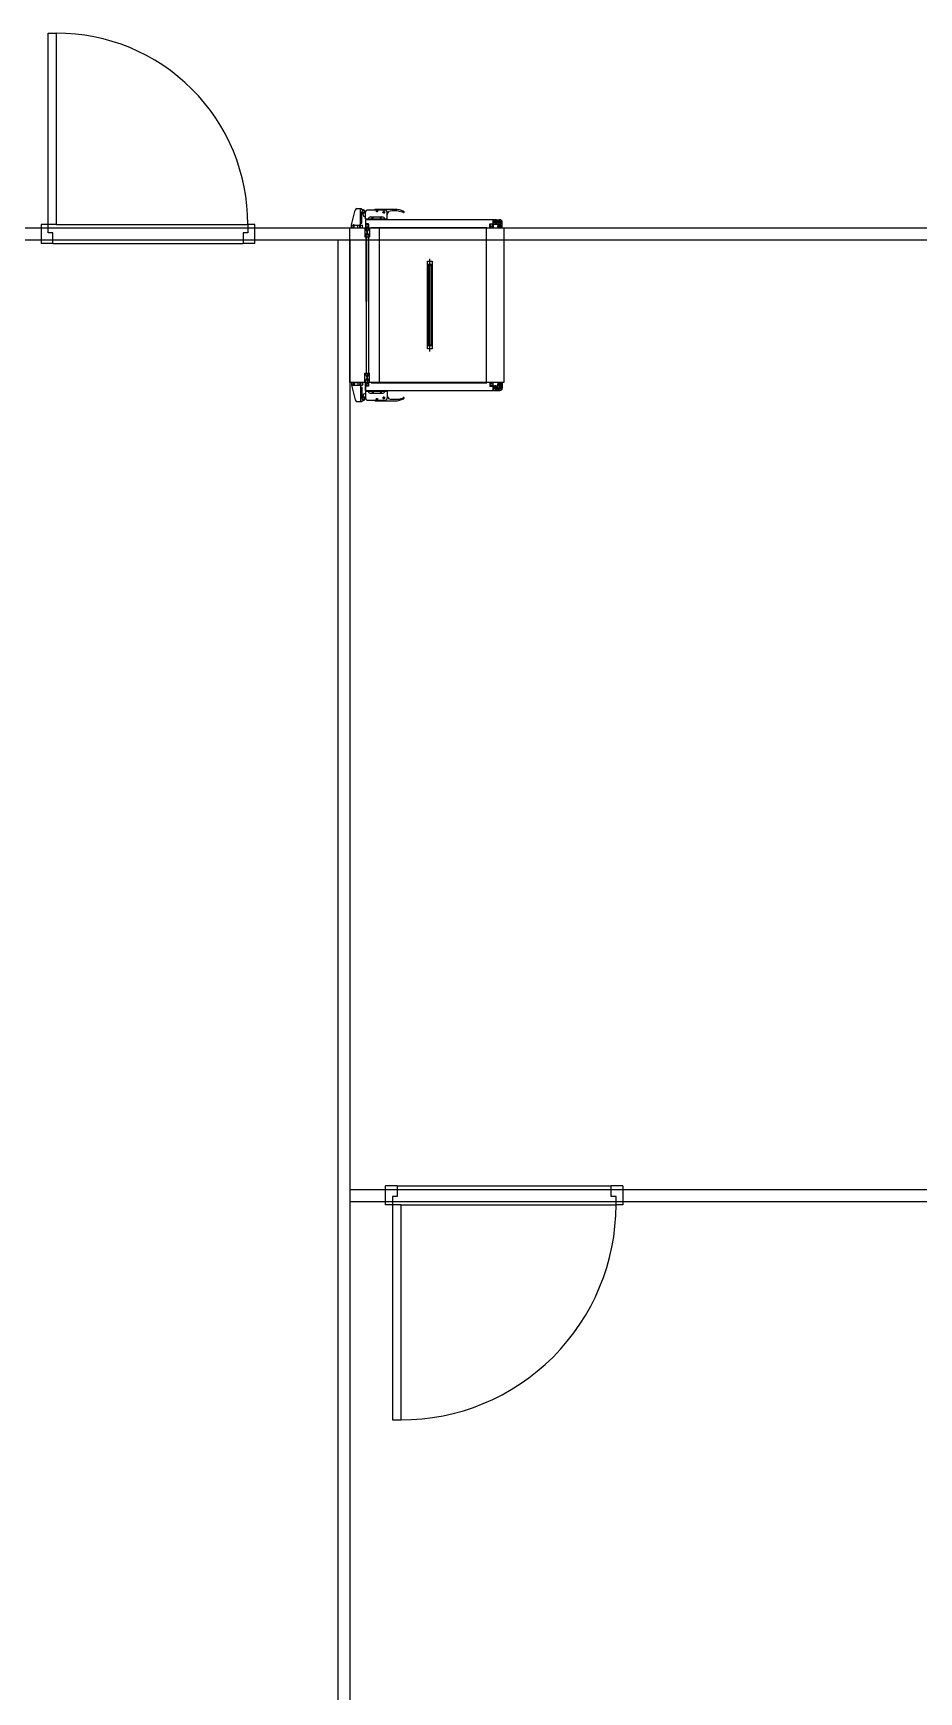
# Model space of a CAD drawing. Header units: millimetres. Extents: x 635438 to 684586, y -467743 to -415930.
# Drawn here: x 653999 to 657728, y -437138 to -430152 of the extents above; entities that cross this region are included whole.
import ezdxf

# ---------------------------------------------------------------- set-up
doc = ezdxf.new("R2010")
doc.units = ezdxf.units.MM
doc.header["$LTSCALE"] = 500
doc.layers.add('동물실', color=9, linetype='Continuous')

msp = doc.modelspace()

# ---------------------------------------------------------------- linework, layer by layer
at = {"layer": '동물실', "color": 251}
for p, q in [((654062.1, -430957.3), (654062.1, -430152.1)), ((654062.1, -430152.1), (654097.4, -430152.1)), ((654097.4, -430957.3), (654097.4, -430152.1)), ((655339.4, -430959.8), (655355.7, -430898.1)), ((655362.6, -430891.2), (655378.1, -430891.2)), ((655378.1, -430960.1), (655378.1, -430891.2)), ((655378.1, -430906.3), (655378.1, -430892.1)), ((655378.1, -430951.6), (655382.8, -430951.6)), ((655379, -430891.3), (655380.6, -430891.3)), ((655379, -430907.2), (655389.4, -430907.2)), ((655381.1, -430891.3), (655392.2, -430898.6)), ((655382.8, -430951.6), (655382.8, -430907.2)), ((655387.5, -430909.8), (655387.5, -430913.5)), ((655398.8, -430909.8), (655387.5, -430909.8)), ((655398.8, -430934.6), (655398.8, -430906.3)), ((655398.8, -430923.9), (655398.8, -430923.9)), ((655398.8, -430934.6), (655490.4, -430934.6)), ((655398.8, -430937.4), (655935.6, -430937.4)), ((655398.8, -430937.4), (655398.8, -430970.4)), ((655408.3, -430896.8), (655480.9, -430896.8)), ((655421.5, -430926.1), (655467.7, -430926.1)), ((655427.2, -430928), (655425.3, -430926.1)), ((655427.2, -430928), (655430.9, -430928)), ((655427.2, -430934.6), (655427.2, -430928)), ((655429, -430937), (655429, -430924)), ((655430.9, -430928), (655432.8, -430926.1)), ((655430.9, -430934.6), (655430.9, -430928)), ((655439.4, -430894), (655522.3, -430894)), ((655443.2, -430901.5), (655450.7, -430901.5)), ((655447, -430897.8), (655447, -430905.3)), ((655461.1, -430928), (655459.2, -430926.1)), ((655461.1, -430928), (655464.9, -430928)), ((655461.1, -430934.6), (655461.1, -430928)), ((655463, -430937), (655463, -430924)), ((655464.9, -430928), (655466.8, -430926.1)), ((655464.9, -430934.6), (655464.9, -430928)), ((655469.6, -430906.3), (655480.9, -430906.3)), ((655475.3, -430900.6), (655475.3, -430911.9)), ((655490.4, -430934.6), (655490.4, -430906.3)), ((655539.2, -430901.6), (655554.2, -430904.7)), ((655554.2, -430904.7), (655559.4, -430905.4)), ((655560.4, -430904.2), (655560.3, -430903.8)), ((655935.6, -430937.4), (655935.6, -430970.4)), ((655936.6, -430953.9), (655936.6, -430940.7)), ((655944.2, -430944.9), (655936.6, -430944.9)), ((655951.8, -430947.3), (655936.6, -430947.3)), ((655944.2, -430949.7), (655936.6, -430949.7)), ((655939.5, -430937.9), (655964.9, -430937.9)), ((655944.2, -430959.6), (655944.2, -430935.5)), ((655944.2, -430944.9), (655946.1, -430942.6)), ((655944.2, -430949.7), (655944.2, -430944.9)), ((655944.2, -430949.7), (655946.1, -430952)), ((655946.1, -430952), (655946.1, -430942.6)), ((655950.8, -430942.6), (655946.1, -430942.6)), ((655950.8, -430952), (655946.1, -430952)), ((655950.8, -430953.9), (655950.8, -430940.7)), ((655950.8, -430941.6), (655950.8, -430952)), ((655950.8, -430953), (655950.8, -430942.6)), ((655963.1, -430947.3), (655954.6, -430947.3)), ((655955.5, -430947.3), (655955.5, -430956.7)), ((655964, -430947.3), (655965.9, -430947.3)), ((655964.9, -430945.4), (655964.9, -430936.9)), ((655964.9, -430946.4), (655964.9, -430948.3)), ((655964.9, -430949.2), (655964.9, -430957.7)), ((655966.8, -430947.3), (655975.3, -430947.3)), ((655974.4, -430964.3), (655974.4, -430947.3)), ((651432.8, -431022.4), (661332.8, -431022.4)), ((651482.8, -430972.3), (676532.8, -430972.3)), ((654062.1, -430957.3), (654032.8, -430957.3)), ((654032.8, -430957.3), (654032.8, -431037.3)), ((654032.8, -430972.3), (654032.8, -431022.3)), ((654032.8, -430972.3), (654032.8, -431022.3)), ((654062.1, -430993.2), (654062.1, -430957.3)), ((654097.4, -430957.3), (654062.1, -430957.3)), ((654082.6, -430993.2), (654062.1, -430993.2)), ((654082.6, -431037.3), (654082.6, -430993.2)), ((654097.4, -430957.3), (654903.4, -430957.3)), ((654882.9, -430993.2), (654882.9, -431037.3)), ((654903.4, -430993.2), (654882.9, -430993.2)), ((654903.4, -430993.2), (654882.9, -430993.2)), ((654903.4, -430957.3), (654903.4, -430993.2)), ((654932.8, -430957.3), (654903.4, -430957.3)), ((654932.8, -431037.3), (654932.8, -430957.3)), ((654932.8, -431022.3), (654932.8, -430972.3)), ((655282.8, -431022.3), (655282.8, -440522.3)), ((655332.8, -430972.3), (655982.8, -430972.3)), ((655332.8, -431622.3), (655332.8, -430972.3)), ((655332.8, -431022.3), (655332.8, -440522.3)), ((655339.4, -430960.1), (655385.6, -430960.1)), ((655339.4, -430971.3), (655339.4, -430960.2)), ((655339.4, -430971.3), (655385.6, -430971.3)), ((655346.9, -430962.9), (655344.1, -430960.1)), ((655346.9, -430962.9), (655350.7, -430962.9)), ((655346.9, -430971.3), (655346.9, -430962.9)), ((655348.8, -430974.7), (655348.8, -430957.1)), ((655350.7, -430962.9), (655353.5, -430960.1)), ((655350.7, -430971.3), (655350.7, -430962.9)), ((655366.7, -430971.3), (655366.7, -430960.1)), ((655374.3, -430963), (655371.5, -430960.2)), ((655374.3, -430963), (655378.1, -430963)), ((655374.3, -430971.3), (655374.3, -430963)), ((655376.2, -430974.3), (655376.2, -430957.1)), ((655378.1, -430963), (655380.9, -430960.2)), ((655378.1, -430971.3), (655378.1, -430963)), ((655385.6, -430971.3), (655385.6, -430960.1)), ((655396.4, -431010.1), (655415.3, -430972.3)), ((655396.4, -430972.3), (655415.3, -431010.1)), ((655396.4, -430972.3), (655396.4, -431010.1)), ((655396.4, -431010.1), (655415.3, -431010.1)), ((655411.9, -430955.6), (655398.8, -430955.6)), ((655400, -430970.4), (655398.8, -430970.4)), ((655400, -430971.8), (655400, -430957.2)), ((655400, -430957.2), (655410.6, -430957.2)), ((655410.6, -430971.8), (655400, -430971.8)), ((655400.5, -430964.4), (655400.2, -430964.7)), ((655400.5, -430964.4), (655400.2, -430964.4)), ((655400.7, -430968.3), (655400.5, -430968.8)), ((655401.2, -430968.6), (655400.5, -430968.8)), ((655401.2, -430968.6), (655400.7, -430968.3)), ((655400.7, -430972.3), (655419.6, -430972.3)), ((655400.7, -430972.3), (655419.6, -430972.3)), ((655401, -431010.1), (655401, -431584.6)), ((655401, -431282.6), (655401, -431010.1)), ((655401.8, -430971.5), (655401.2, -430971.5)), ((655401.2, -430971.5), (655401.3, -430971.8)), ((655401.8, -430971.5), (655401.6, -430971.8)), ((655403, -430961.4), (655402.8, -430962)), ((655403.5, -430961.7), (655402.8, -430962)), ((655403.5, -430961.7), (655403, -430961.4)), ((655403.3, -430957.2), (655403.2, -430957.3)), ((655403.2, -430957.2), (655403.2, -430957.3)), ((655404.3, -430967.1), (655404.4, -430968)), ((655405.2, -430967.3), (655404.3, -430967.1)), ((655405.2, -430967.3), (655404.4, -430968)), ((655406, -430957.9), (655405.4, -430957.9)), ((655405.4, -430957.9), (655405.5, -430958.5)), ((655406, -430957.9), (655405.5, -430958.5)), ((655405.8, -431012.4), (655405.8, -430968.8)), ((655407.3, -430965), (655406.7, -430965)), ((655406.7, -430965), (655406.8, -430965.6)), ((655407.3, -430965), (655406.8, -430965.6)), ((655408.7, -430965.2), (655408.5, -430965.8)), ((655409.1, -430965.5), (655408.5, -430965.8)), ((655409.1, -430965.5), (655408.7, -430965.2)), ((655410.6, -430957.2), (655410.6, -430971.8)), ((655410.6, -431010.1), (655410.6, -431584.6)), ((655410.6, -431282.6), (655410.6, -431010.1)), ((655410.8, -430958.8), (655410.8, -430959)), ((655410.8, -430958.9), (655410.8, -430959)), ((655411.9, -430970.4), (655411.9, -430955.6)), ((655415.3, -430972.3), (655415.3, -431010.1)), ((655422.4, -430970.4), (655909.8, -430970.4)), ((655457.8, -431622.3), (655457.8, -430972.3)), ((655907.8, -431622.3), (655907.8, -430972.3)), ((655922.5, -430970.4), (655922.5, -430955.6)), ((655922.5, -430955.6), (655935.6, -430955.6)), ((655923.8, -430957.2), (655923.8, -430971.8)), ((655934.4, -430957.2), (655923.8, -430957.2)), ((655923.8, -430958.8), (655923.9, -430959)), ((655923.8, -430958.9), (655923.9, -430959)), ((655923.8, -430971.8), (655934.4, -430971.8)), ((655925.5, -430965.5), (655926, -430965.2)), ((655925.5, -430965.5), (655926.2, -430965.8)), ((655926, -430965.2), (655926.2, -430965.8)), ((655927.4, -430965), (655927.8, -430965.6)), ((655927.4, -430965), (655927.9, -430965)), ((655927.9, -430965), (655927.8, -430965.6)), ((655928.7, -430957.9), (655929.1, -430958.5)), ((655928.7, -430957.9), (655929.2, -430957.9)), ((655929.2, -430957.9), (655929.1, -430958.5)), ((655929.5, -430967.3), (655930.3, -430967.1)), ((655929.5, -430967.3), (655930.2, -430968)), ((655930.3, -430967.1), (655930.2, -430968)), ((655931.1, -430961.7), (655931.6, -430961.4)), ((655931.1, -430961.7), (655931.8, -430962)), ((655931.3, -430957.2), (655931.4, -430957.3)), ((655931.5, -430957.2), (655931.4, -430957.3)), ((655931.6, -430961.4), (655931.8, -430962)), ((655932.8, -430971.5), (655933, -430971.8)), ((655932.8, -430971.5), (655933.4, -430971.5)), ((655933.4, -430971.5), (655933.3, -430971.8)), ((655933.4, -430968.6), (655933.9, -430968.3)), ((655933.4, -430968.6), (655934.1, -430968.8)), ((655933.9, -430968.3), (655934.1, -430968.8)), ((655934.1, -430964.4), (655934.4, -430964.7)), ((655934.1, -430964.4), (655934.4, -430964.4)), ((655934.4, -430971.8), (655934.4, -430957.2)), ((655934.4, -430970.4), (655935.6, -430970.4)), ((655939.5, -430956.7), (655964.9, -430956.7)), ((655955.5, -430956.7), (655955.5, -430964.3)), ((655955.5, -430968.1), (655955.5, -430964.3)), ((655958.3, -430961.5), (655971.5, -430961.5)), ((655958.3, -430970.9), (655971.5, -430970.9)), ((655960.2, -430961.5), (655960.2, -430966.2)), ((655960.2, -430966.2), (655969.7, -430966.2)), ((655962.6, -430968.1), (655960.2, -430966.2)), ((655962.6, -430968.1), (655967.3, -430968.1)), ((655962.6, -430968.1), (655962.6, -430970.9)), ((655964.9, -430960.5), (655964.9, -430972.1)), ((655967.3, -430968.1), (655969.7, -430966.2)), ((655967.3, -430968.1), (655967.3, -430970.9)), ((655969.7, -430961.5), (655969.7, -430966.2)), ((655974.4, -430968.1), (655974.4, -430964.3)), ((655982.8, -431622.3), (655982.8, -430972.3)), ((654082.6, -431037.3), (654032.8, -431037.3)), ((654082.6, -431037.3), (654882.9, -431037.3)), ((654932.8, -431037.3), (654882.9, -431037.3)), ((655660.2, -431482.2), (655660.2, -431112.5)), ((655660.2, -431112.5), (655678.7, -431112.5)), ((655660.2, -431125.4), (655678.7, -431125.4)), ((655663.4, -431466.1), (655663.4, -431128.6)), ((655663.4, -431128.6), (655675.5, -431128.6)), ((655669.4, -431492.8), (655669.4, -431101.9)), ((655675.5, -431128.6), (655675.5, -431466.1)), ((655678.7, -431112.5), (655678.7, -431482.2)), ((655678.7, -431469.3), (655660.2, -431469.3)), ((655678.7, -431482.2), (655660.2, -431482.2)), ((655675.5, -431466.1), (655663.4, -431466.1)), ((655405.8, -431582.3), (655405.8, -431625.8)), ((655332.8, -431622.3), (655982.8, -431622.3)), ((655339.4, -431623.4), (655385.6, -431623.4)), ((655339.4, -431623.4), (655339.4, -431634.5)), ((655339.4, -431634.6), (655385.6, -431634.6)), ((655339.4, -431634.8), (655355.7, -431696.6)), ((655346.9, -431631.8), (655344.1, -431634.6)), ((655346.9, -431623.4), (655346.9, -431631.8)), ((655346.9, -431631.8), (655350.7, -431631.8)), ((655348.8, -431620), (655348.8, -431637.6)), ((655350.7, -431623.4), (655350.7, -431631.8)), ((655350.7, -431631.8), (655353.5, -431634.6)), ((655366.7, -431623.4), (655366.7, -431634.6)), ((655374.3, -431631.6), (655371.5, -431634.5)), ((655374.3, -431623.4), (655374.3, -431631.6)), ((655374.3, -431631.6), (655378.1, -431631.6)), ((655376.2, -431620.4), (655376.2, -431637.6)), ((655378.1, -431623.4), (655378.1, -431631.6)), ((655378.1, -431631.6), (655380.9, -431634.5)), ((655378.1, -431634.6), (655378.1, -431703.5)), ((655378.1, -431643.1), (655382.8, -431643.1)), ((655382.8, -431643.1), (655382.8, -431687.5)), ((655385.6, -431623.4), (655385.6, -431634.6)), ((655396.4, -431622.3), (655396.4, -431584.6)), ((655396.4, -431584.6), (655415.3, -431622.3)), ((655396.4, -431622.3), (655415.3, -431584.6)), ((655396.4, -431584.6), (655415.3, -431584.6)), ((655398.8, -431657.3), (655398.8, -431624.2)), ((655400, -431624.2), (655398.8, -431624.2)), ((655398.8, -431625.2), (655398.8, -431657.3)), ((655411.9, -431639.1), (655398.8, -431639.1)), ((655399.9, -431630), (655399.6, -431629.7)), ((655399.9, -431630), (655399.6, -431630)), ((655400.6, -431625.8), (655399.9, -431625.6)), ((655400.1, -431626.2), (655399.9, -431625.6)), ((655410.6, -431622.9), (655400, -431622.9)), ((655400, -431622.9), (655400, -431637.5)), ((655400, -431637.5), (655410.6, -431637.5)), ((655400.6, -431625.8), (655400.1, -431626.2)), ((655400.6, -431623), (655400.7, -431622.7)), ((655401.2, -431622.9), (655400.6, -431623)), ((655400.7, -431622.3), (655419.6, -431622.3)), ((655401.2, -431622.9), (655401, -431622.7)), ((655402.9, -431632.7), (655402.2, -431632.4)), ((655402.4, -431633), (655402.2, -431632.4)), ((655402.9, -431632.7), (655402.4, -431633)), ((655402.7, -431637.3), (655402.6, -431637.2)), ((655402.6, -431637.3), (655402.6, -431637.2)), ((655403.7, -431627.3), (655403.8, -431626.4)), ((655404.6, -431627.2), (655403.7, -431627.3)), ((655404.6, -431627.2), (655403.8, -431626.4)), ((655404.8, -431636.6), (655404.9, -431636)), ((655405.3, -431636.5), (655404.8, -431636.6)), ((655405.3, -431636.5), (655404.9, -431636)), ((655406.1, -431629.5), (655406.2, -431628.9)), ((655406.7, -431629.4), (655406.1, -431629.5)), ((655406.7, -431629.4), (655406.2, -431628.9)), ((655408.5, -431628.9), (655407.9, -431628.6)), ((655408, -431629.2), (655407.9, -431628.6)), ((655408.5, -431628.9), (655408, -431629.2)), ((655410.2, -431635.5), (655410.1, -431635.5)), ((655410.2, -431635.6), (655410.1, -431635.5)), ((655410.6, -431637.5), (655410.6, -431622.9)), ((655411.9, -431624.3), (655411.9, -431639.1)), ((655415.3, -431622.3), (655415.3, -431584.6)), ((655422.4, -431624.2), (655909.8, -431624.2)), ((655922.5, -431624.3), (655922.5, -431639.1)), ((655922.5, -431639.1), (655935.6, -431639.1)), ((655923.8, -431622.9), (655934.4, -431622.9)), ((655923.8, -431637.5), (655923.8, -431622.9)), ((655923.8, -431635.8), (655923.9, -431635.8)), ((655923.8, -431635.9), (655923.9, -431635.8)), ((655934.4, -431637.5), (655923.8, -431637.5)), ((655925.5, -431629.2), (655926.2, -431628.9)), ((655925.5, -431629.2), (655926, -431629.5)), ((655926, -431629.5), (655926.2, -431628.9)), ((655927.4, -431629.7), (655927.8, -431629.2)), ((655927.4, -431629.7), (655927.9, -431629.8)), ((655927.9, -431629.8), (655927.8, -431629.2)), ((655928.7, -431636.8), (655929.1, -431636.3)), ((655928.7, -431636.8), (655929.2, -431636.9)), ((655929.2, -431636.9), (655929.1, -431636.3)), ((655929.5, -431627.5), (655930.2, -431626.7)), ((655929.5, -431627.5), (655930.3, -431627.6)), ((655930.3, -431627.6), (655930.2, -431626.7)), ((655931.1, -431633), (655931.8, -431632.7)), ((655931.1, -431633), (655931.6, -431633.3)), ((655931.3, -431637.6), (655931.4, -431637.5)), ((655931.5, -431637.6), (655931.4, -431637.5)), ((655931.6, -431633.3), (655931.8, -431632.7)), ((655932.8, -431623.2), (655933, -431623)), ((655932.8, -431623.2), (655933.4, -431623.3)), ((655933.4, -431623.3), (655933.3, -431623)), ((655933.4, -431626.2), (655934.1, -431625.9)), ((655933.4, -431626.2), (655933.9, -431626.5)), ((655933.9, -431626.5), (655934.1, -431625.9)), ((655934.1, -431630.3), (655934.4, -431630)), ((655934.1, -431630.3), (655934.4, -431630.3)), ((655934.4, -431622.9), (655934.4, -431637.5)), ((655934.4, -431624.2), (655935.6, -431624.2)), ((655935.6, -431657.3), (655935.6, -431624.2)), ((655936.6, -431640.8), (655936.6, -431654)), ((655944.2, -431645), (655936.6, -431645)), ((655951.8, -431647.4), (655936.6, -431647.4)), ((655944.2, -431649.7), (655936.6, -431649.7)), ((655939.5, -431637.9), (655964.9, -431637.9)), ((655944.2, -431635.1), (655944.2, -431659.2)), ((655944.2, -431645), (655946.1, -431642.6)), ((655944.2, -431645), (655944.2, -431649.7)), ((655944.2, -431649.7), (655946.1, -431652.1)), ((655946.1, -431642.6), (655946.1, -431652.1)), ((655950.8, -431642.6), (655946.1, -431642.6)), ((655950.8, -431652.1), (655946.1, -431652.1)), ((655950.8, -431640.8), (655950.8, -431654)), ((655950.8, -431641.7), (655950.8, -431652.1)), ((655950.8, -431653), (655950.8, -431642.6)), ((655963.1, -431647.4), (655954.6, -431647.4)), ((655955.5, -431626.6), (655955.5, -431630.4)), ((655955.5, -431638), (655955.5, -431630.4)), ((655955.5, -431647.4), (655955.5, -431638)), ((655958.3, -431623.8), (655971.5, -431623.8)), ((655958.3, -431633.2), (655971.5, -431633.2)), ((655962.6, -431626.6), (655960.2, -431628.5)), ((655960.2, -431628.5), (655969.7, -431628.5)), ((655960.2, -431633.2), (655960.2, -431628.5)), ((655962.6, -431626.6), (655962.6, -431623.8)), ((655962.6, -431626.6), (655967.3, -431626.6)), ((655964, -431647.4), (655965.9, -431647.4)), ((655964.9, -431634.2), (655964.9, -431622.6)), ((655964.9, -431645.5), (655964.9, -431637)), ((655964.9, -431648.3), (655964.9, -431646.4)), ((655964.9, -431649.2), (655964.9, -431657.7)), ((655966.8, -431647.4), (655975.3, -431647.4)), ((655967.3, -431626.6), (655967.3, -431623.8)), ((655967.3, -431626.6), (655969.7, -431628.5)), ((655969.7, -431633.2), (655969.7, -431628.5)), ((655974.4, -431626.6), (655974.4, -431630.4)), ((655974.4, -431630.4), (655974.4, -431647.4)), ((655362.6, -431703.5), (655378.1, -431703.5)), ((655378.1, -431688.4), (655378.1, -431702.6)), ((655379, -431687.5), (655389.4, -431687.5)), ((655379, -431703.4), (655380.6, -431703.4)), ((655381.1, -431703.3), (655392.2, -431696)), ((655387.5, -431684.9), (655387.5, -431681.1)), ((655398.8, -431684.9), (655387.5, -431684.9)), ((655398.8, -431657.3), (655935.6, -431657.3)), ((655398.8, -431660.1), (655490.4, -431660.1)), ((655398.8, -431660.1), (655398.8, -431688.4)), ((655398.8, -431670.7), (655398.8, -431670.7)), ((655408.3, -431697.8), (655480.9, -431697.8)), ((655421.5, -431668.6), (655467.7, -431668.6)), ((655427.2, -431666.7), (655425.3, -431668.6)), ((655427.2, -431660.1), (655427.2, -431666.7)), ((655427.2, -431666.7), (655430.9, -431666.7)), ((655429, -431657.7), (655429, -431670.7)), ((655430.9, -431660.1), (655430.9, -431666.7)), ((655430.9, -431666.7), (655432.8, -431668.6)), ((655439.4, -431700.7), (655522.3, -431700.7)), ((655443.2, -431693.1), (655450.7, -431693.1)), ((655447, -431696.9), (655447, -431689.3)), ((655461.1, -431666.7), (655459.2, -431668.6)), ((655461.1, -431660.1), (655461.1, -431666.7)), ((655461.1, -431666.7), (655464.9, -431666.7)), ((655463, -431657.7), (655463, -431670.7)), ((655464.9, -431660.1), (655464.9, -431666.7)), ((655464.9, -431666.7), (655466.8, -431668.6)), ((655469.6, -431688.4), (655480.9, -431688.4)), ((655475.3, -431694.1), (655475.3, -431682.7)), ((655490.4, -431660.1), (655490.4, -431688.4)), ((655539.2, -431693), (655554.2, -431690)), ((655554.2, -431690), (655559.4, -431689.3)), ((655560.4, -431690.4), (655560.3, -431690.9)), ((655939.5, -431656.8), (655964.9, -431656.8)), ((655332.8, -435022.3), (658732.8, -435022.3)), ((655332.8, -435072.3), (658732.8, -435072.3)), ((655482.8, -435087.3), (655482.8, -435007.3)), ((655532.6, -435007.3), (655482.8, -435007.3)), ((655482.8, -435072.3), (655482.8, -435022.3)), ((655482.8, -435072.3), (655482.8, -435022.3)), ((655512.1, -435051.5), (655512.1, -435087.3)), ((655532.6, -435051.5), (655512.1, -435051.5)), ((655532.6, -435007.3), (655532.6, -435051.5)), ((655532.6, -435007.3), (656432.9, -435007.3)), ((656432.9, -435051.5), (656432.9, -435007.3)), ((656482.8, -435007.3), (656432.9, -435007.3)), ((656453.4, -435051.5), (656432.9, -435051.5)), ((656453.4, -435051.5), (656432.9, -435051.5)), ((656453.4, -435087.3), (656453.4, -435051.5)), ((656482.8, -435007.3), (656482.8, -435087.3)), ((656482.8, -435022.3), (656482.8, -435072.3)), ((655512.1, -435087.3), (655482.8, -435087.3)), ((655512.1, -435087.3), (655512.1, -435992.6)), ((655547.4, -435087.3), (655512.1, -435087.3)), ((655547.4, -435087.3), (655547.4, -435992.6)), ((655547.4, -435087.3), (656453.4, -435087.3)), ((656482.8, -435087.3), (656453.4, -435087.3)), ((655512.1, -435992.6), (655547.4, -435992.6))]:
    msp.add_line(p, q, dxfattribs=at)
for centre, radius in [((655389.4, -430902.5), 4.72), ((655447, -430901.5), 2.83), ((655475.3, -430906.3), 3.78), ((655964.9, -430947.3), 4.72), ((655964.9, -431647.4), 4.72), ((655389.4, -431692.2), 4.72), ((655447, -431693.1), 2.83), ((655475.3, -431688.4), 3.78)]:
    msp.add_circle(centre, radius, dxfattribs=at)
for centre, radius, start, end in [((654098.7, -430956.8), 804.7, 359.96385, 90.08492), ((655364.7, -430900.3), 9.44, 103.29096, 165.19058), ((655379, -430892.2), 0.944, 90, 180), ((655379, -430906.3), 0.944, 180, 270), ((655380.6, -430892.2), 0.944, 56.57458, 90), ((655389.4, -430902.5), 6.13, 230.28486, 95.48858), ((655398.8, -430913.5), 11.3, 180, 270), ((655408.3, -430906.3), 9.44, 90, 180), ((655421.5, -430939.3), 13.2, 90, 159.07517), ((655439.4, -430896.8), 2.83, 90, 180), ((655467.7, -430939.3), 13.2, 20.92483, 90), ((655480.9, -430906.3), 9.44, 0, 90), ((655504, -430914.9), 13.6, 98.02881, 183.21118), ((655519.8, -431059.9), 159.4, 83.00549, 96.39381), ((655519.9, -430985.5), 91.5, 64.13537, 88.46896), ((655565.6, -430902.8), 9.21, 194.69157, 212.68749), ((655558.6, -430907.3), 0.944, 212.68749, 284.90035), ((655558.2, -430905.5), 2.83, 284.90035, 43.73311), ((655559.5, -430904.4), 0.944, 266.06648, 11.62373), ((655559.4, -430904), 0.944, 11.62373, 64.47272), ((655939.5, -430940.7), 2.83, 90, 180), ((655939.5, -430953.9), 2.83, 180, 270), ((655948, -430940.7), 2.83, 0, 90), ((655948, -430953.9), 2.83, 270, 0), ((655964.9, -430947.3), 9.44, 90, 180), ((655964.9, -430947.3), 9.44, 0, 90), ((655964.9, -430947.3), 9.44, 270, 0), ((655340.3, -430960.2), 0.944, 165.19058, 180), ((655958.3, -430964.3), 2.83, 90, 180), ((655958.3, -430968.1), 2.83, 180, 270), ((655971.5, -430964.3), 2.83, 0, 90), ((655971.5, -430968.1), 2.83, 270, 0), ((655340.3, -431634.5), 0.944, 180, 194.80942), ((655939.5, -431640.8), 2.83, 90, 180), ((655948, -431640.8), 2.83, 0, 90), ((655958.3, -431626.6), 2.83, 90, 180), ((655958.3, -431630.4), 2.83, 180, 270), ((655964.9, -431647.4), 9.44, 180, 270), ((655964.9, -431647.4), 9.44, 0, 90), ((655964.9, -431647.4), 9.44, 270, 0), ((655971.5, -431626.6), 2.83, 0, 90), ((655971.5, -431630.4), 2.83, 270, 0), ((655364.7, -431694.3), 9.44, 194.80942, 256.70904), ((655379, -431688.4), 0.944, 90, 180), ((655379, -431702.4), 0.944, 180, 270), ((655380.6, -431702.4), 0.944, 270, 303.42542), ((655389.4, -431692.2), 6.13, 264.51142, 129.71514), ((655398.8, -431681.1), 11.3, 90, 180), ((655408.3, -431688.4), 9.44, 180, 270), ((655421.5, -431655.4), 13.2, 200.92483, 270), ((655439.4, -431697.8), 2.83, 180, 270), ((655467.7, -431655.4), 13.2, 270, 339.07517), ((655480.9, -431688.4), 9.44, 270, 0), ((655504, -431679.7), 13.6, 176.78882, 261.97119), ((655519.8, -431534.8), 159.4, 263.60619, 276.99451), ((655519.9, -431609.2), 91.5, 271.53104, 295.86463), ((655565.6, -431691.8), 9.21, 147.31251, 165.30843), ((655558.6, -431687.4), 0.944, 75.09965, 147.31251), ((655558.2, -431689.2), 2.83, 316.26689, 75.09965), ((655559.5, -431690.2), 0.944, 348.37627, 93.93352), ((655559.4, -431690.7), 0.944, 295.52728, 348.37627), ((655939.5, -431654), 2.83, 180, 270), ((655948, -431654), 2.83, 270, 0), ((655548.7, -435087.9), 904.7, 269.91508, 0.03615)]:
    msp.add_arc(centre, radius, start, end, dxfattribs=at)

doc.saveas('drawing.dxf')
